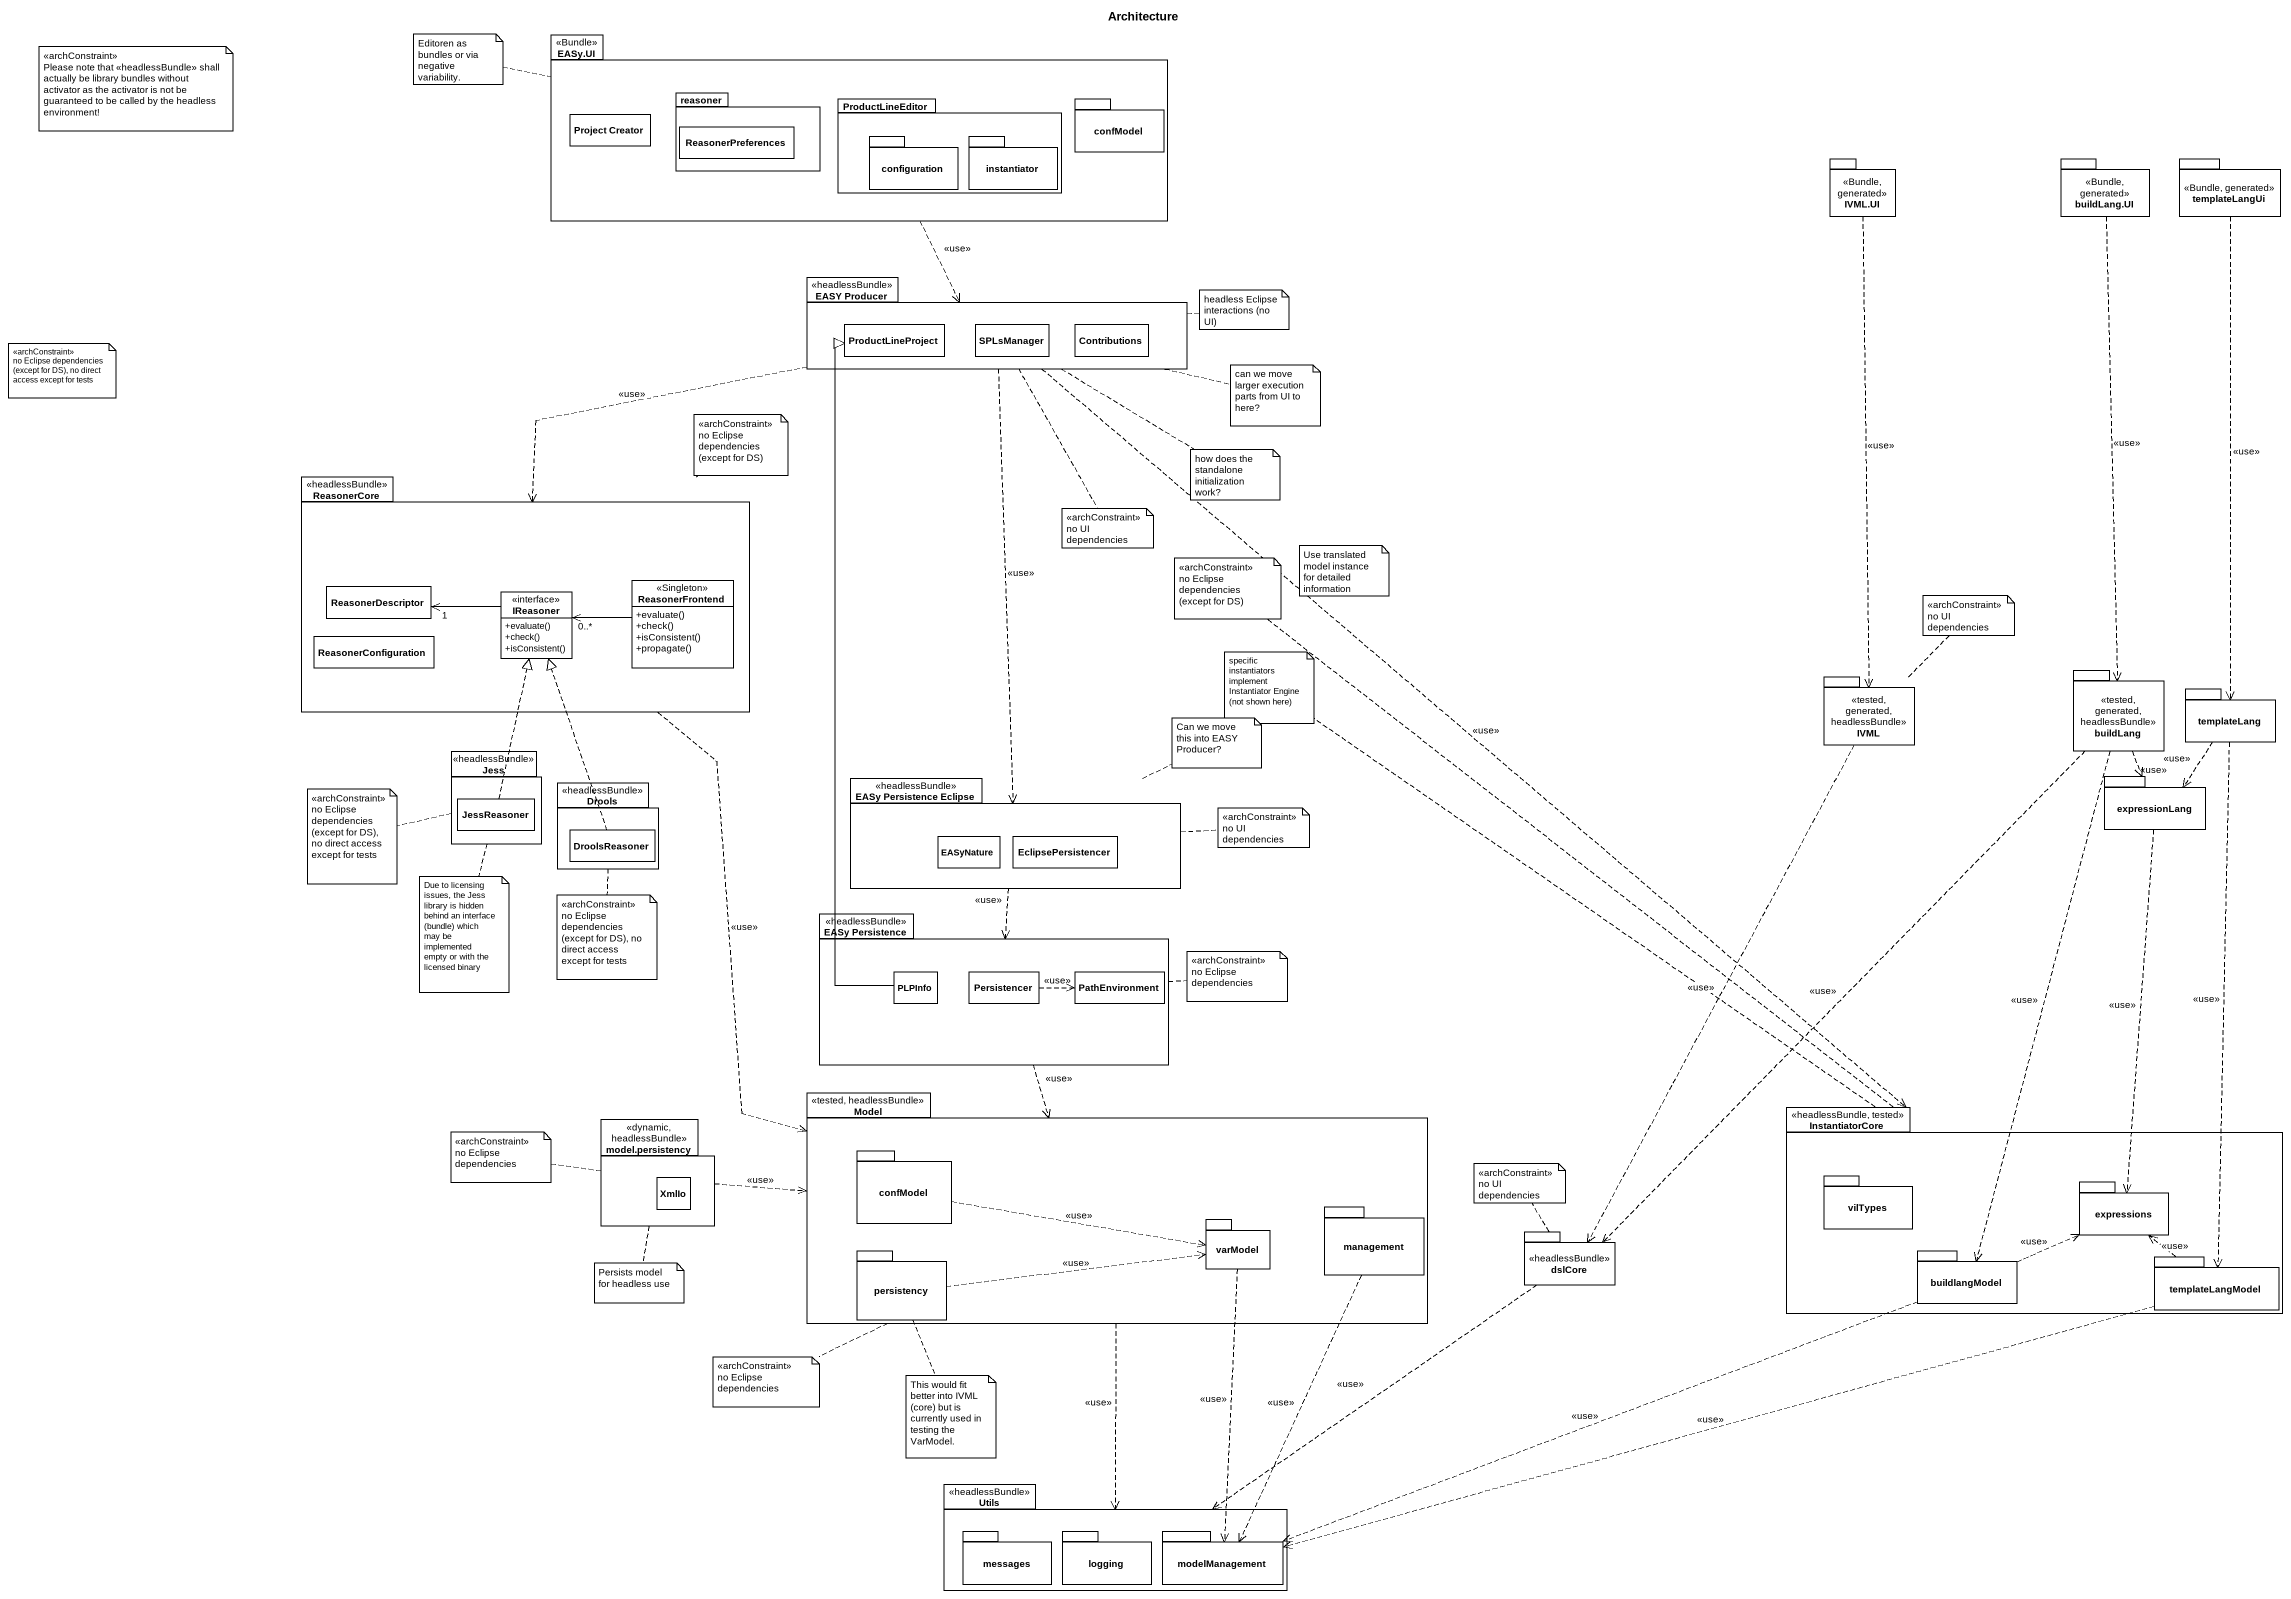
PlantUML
@startuml
title Architecture
hide circle
hide empty members
skinparam classAttributeIconSize 0
package "EASy.UI" as EASy_UI <<Bundle>> {
  class "Project Creator" as Project_Creator
  package reasoner {
    class ReasonerPreferences
  }
  package ProductLineEditor {
    package configuration {
    }
    package instantiator {
    }
  }
  package confModel {
  }
}
package "IVML.UI" as IVML_UI <<Bundle, generated>> {
}
package "buildLang.UI" as buildLang_UI <<Bundle, generated>> {
}
package templateLangUi <<Bundle, generated>> {
}
package "EASY Producer" as EASY_Producer <<headlessBundle>> {
  class ProductLineProject
  class SPLsManager
  class Contributions
}
package ReasonerCore <<headlessBundle>> {
  class ReasonerDescriptor
  interface IReasoner {
    +evaluate()
    +check()
    +isConsistent()
  }
  class ReasonerFrontend <<Singleton>> {
    +evaluate()
    +check()
    +isConsistent()
    +propagate()
  }
  class ReasonerConfiguration
}
package IVML <<tested, generated, headlessBundle>> {
}
package buildLang <<tested, generated, headlessBundle>> {
}
package templateLang {
}
package Jess <<headlessBundle>> {
  class JessReasoner
}
package Drools <<headlessBundle>> {
  class DroolsReasoner
}
package "EASy Persistence Eclipse" as EASy_Persistence_Eclipse <<headlessBundle>> {
  class EASyNature
  class EclipsePersistencer
}
package expressionLang {
}
package "EASy Persistence" as EASy_Persistence <<headlessBundle>> {
  class PLPInfo
  class Persistencer
  class PathEnvironment
}
package "model.persistency" as model_persistency <<dynamic, headlessBundle>> {
  class XmlIo
}
package Model <<tested, headlessBundle>> {
  package "confModel" as confModel_2 {
  }
  package varModel {
  }
  package management {
  }
  package persistency {
  }
}
package InstantiatorCore <<headlessBundle, tested>> {
  package vilTypes {
  }
  package expressions {
  }
  package buildlangModel {
  }
  package templateLangModel {
  }
}
package dslCore <<headlessBundle>> {
}
package Utils <<headlessBundle>> {
  package messages {
  }
  package logging {
  }
  package modelManagement {
  }
}
EASy_UI ..> EASY_Producer : <<use>>
IVML_UI ..> IVML : <<use>>
buildLang_UI ..> buildLang : <<use>>
templateLangUi ..> templateLang : <<use>>
EASY_Producer .left.> ReasonerCore : <<use>>
EASY_Producer ..> EASy_Persistence_Eclipse : <<use>>
EASY_Producer ..> InstantiatorCore : <<use>>
ReasonerCore ..> Model : <<use>>
IReasoner -left-> "1" ReasonerDescriptor
ReasonerFrontend -left-> "0..*" IReasoner
IVML ..> dslCore : <<use>>
buildLang ..> expressionLang : <<use>>
buildLang ..> dslCore : <<use>>
buildLang ..> buildlangModel : <<use>>
templateLang ..> expressionLang : <<use>>
templateLang ..> templateLangModel : <<use>>
JessReasoner .up.|> IReasoner
EASy_Persistence_Eclipse ..> EASy_Persistence : <<use>>
expressionLang ..> expressions : <<use>>
DroolsReasoner .up.|> IReasoner
EASy_Persistence ..> Model : <<use>>
PLPInfo -up-|> ProductLineProject
Persistencer .right.> PathEnvironment : <<use>>
model_persistency .right.> Model : <<use>>
Model ..> Utils : <<use>>
confModel_2 .right.> varModel : <<use>>
varModel ..> modelManagement : <<use>>
management ..> modelManagement : <<use>>
dslCore ..> Utils : <<use>>
persistency .right.> varModel : <<use>>
buildlangModel .right.> expressions : <<use>>
buildlangModel .left.> modelManagement : <<use>>
templateLangModel .up.> expressions : <<use>>
templateLangModel .left.> modelManagement : <<use>>
note left of EASy_UI : Editoren as bundles or via negative variability.
note as N2
  <<archConstraint>>
  Please note that <<headlessBundle>> shall actually be library bundles without activator as the activator is not be guaranteed to be called by the headless environment!
end note
note right of EASY_Producer : headless Eclipse interactions (no UI)
note as N4
  <<archConstraint>>
  no Eclipse dependencies (except for DS), no direct access except for tests
end note
note right of EASY_Producer : can we move larger execution parts from UI to here?
note top of ReasonerCore
  <<archConstraint>>
  no Eclipse dependencies (except for DS)
end note
note bottom of EASY_Producer : how does the standalone initialization work?
note bottom of EASY_Producer
  <<archConstraint>>
  no UI dependencies
end note
note top of InstantiatorCore
  <<archConstraint>>
  no Eclipse dependencies (except for DS)
end note
note as N10
  Use translated model instance for detailed information
end note
note top of IVML
  <<archConstraint>>
  no UI dependencies
end note
note top of InstantiatorCore : specific instantiators implement Instantiator Engine (not shown here)
note right of EASy_Persistence_Eclipse : Can we move this into EASY Producer?
note left of Jess
  <<archConstraint>>
  no Eclipse dependencies (except for DS), no direct access except for tests
end note
note right of EASy_Persistence_Eclipse
  <<archConstraint>>
  no UI dependencies
end note
note bottom of Jess : Due to licensing issues, the Jess library is hidden behind an interface (bundle) which may be implemented empty or with the licensed binary
note bottom of Drools
  <<archConstraint>>
  no Eclipse dependencies (except for DS), no direct access except for tests
end note
note right of EASy_Persistence
  <<archConstraint>>
  no Eclipse dependencies
end note
note left of model_persistency
  <<archConstraint>>
  no Eclipse dependencies
end note
note top of dslCore
  <<archConstraint>>
  no UI dependencies
end note
note bottom of model_persistency : Persists model for headless use
note left of Model
  <<archConstraint>>
  no Eclipse dependencies
end note
note bottom of persistency : This would fit better into IVML (core) but is currently used in testing the VarModel.
@enduml
